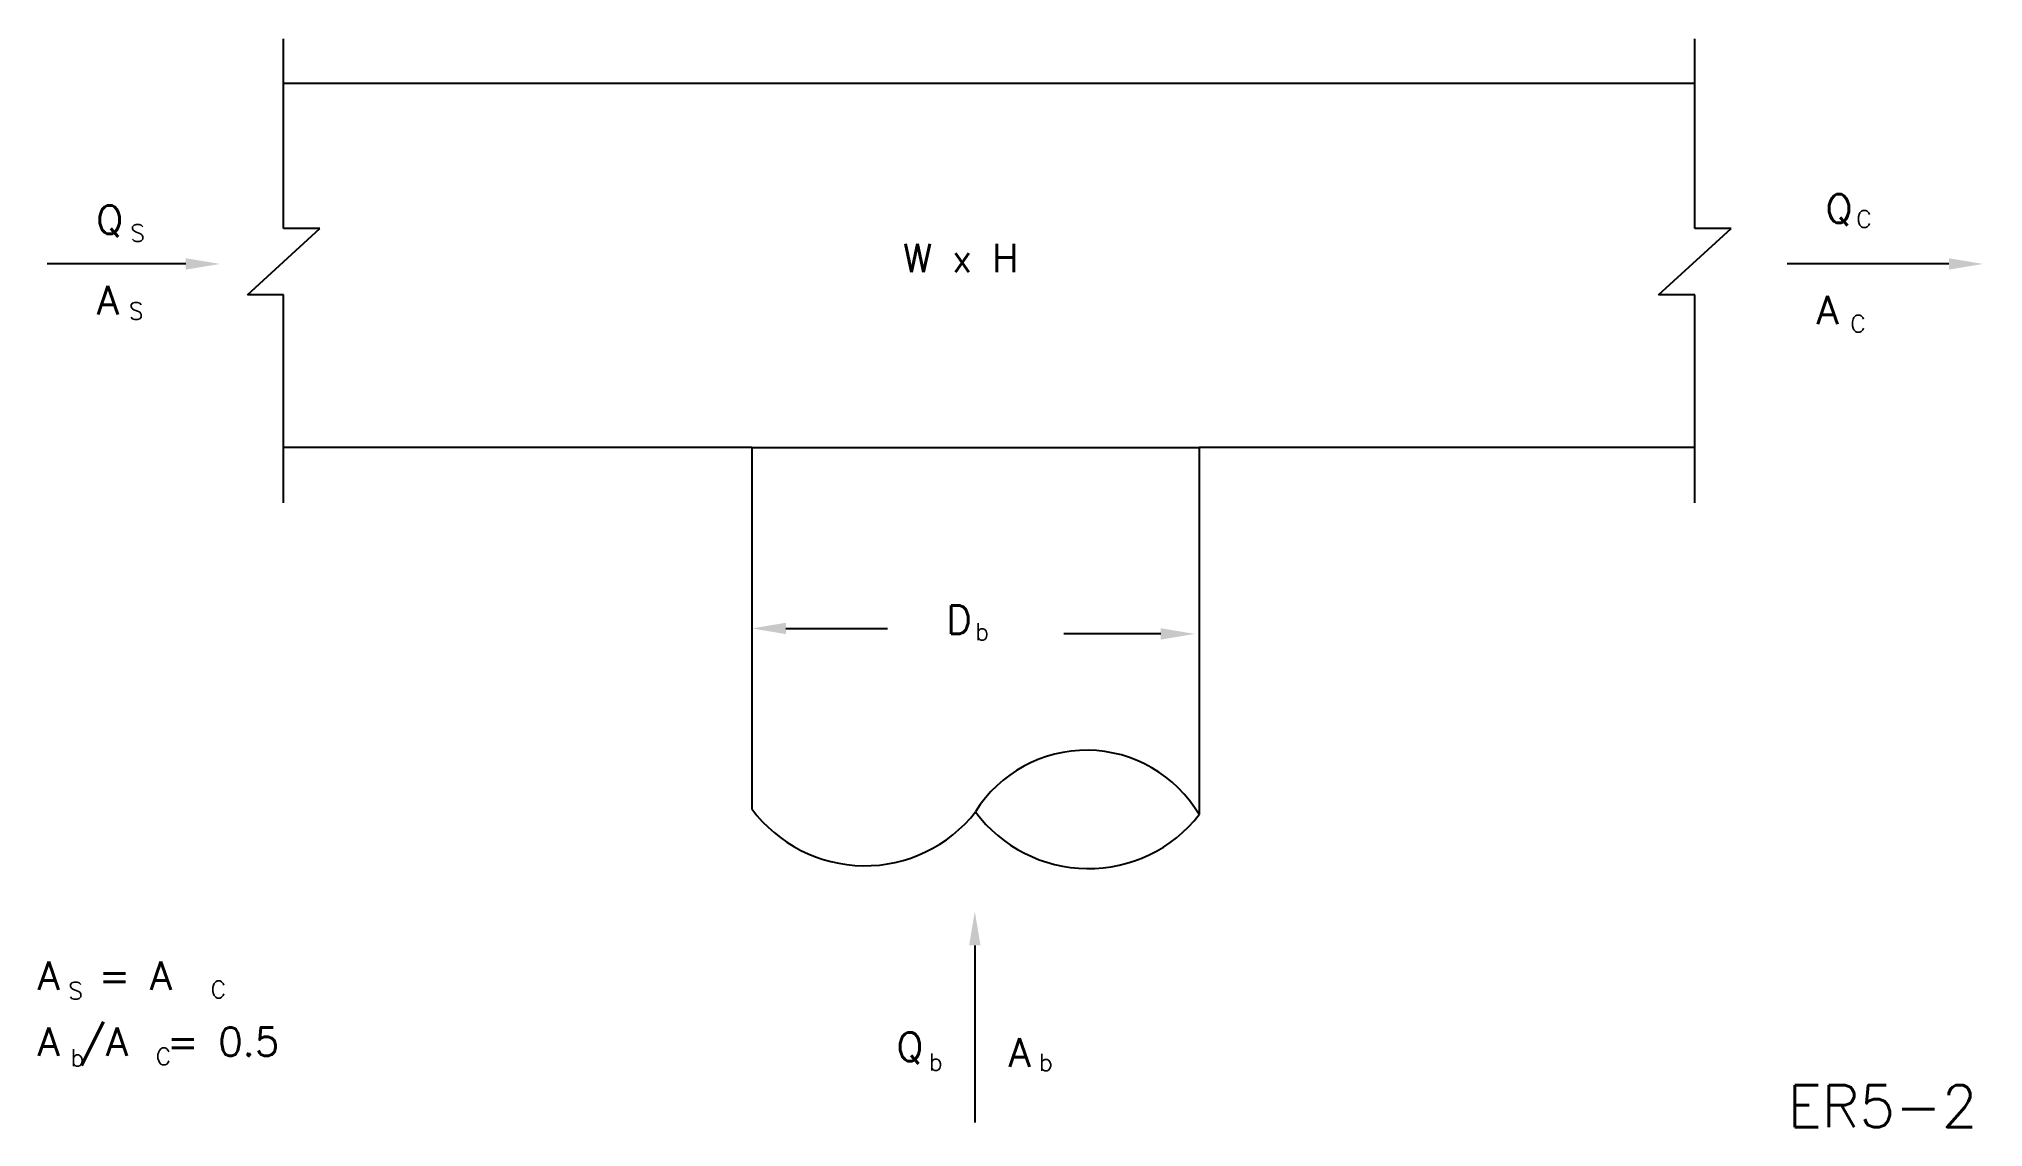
# Model space of a CAD drawing. Extents: x 0.5 to 10.8, y 2.1 to 7.9.
import ezdxf

# ---------------------------------------------------------------- set-up
doc = ezdxf.new("R2010")
doc.units = 0
doc.header["$MEASUREMENT"] = 0
doc.layers.get('0').update_dxf_attribs({"linetype": 'CONTINUOUS'})
doc.layers.add('NUMBER', color=7, linetype='CONTINUOUS')
doc.styles.add('ROMANS', font='SIMPLEX')

msp = doc.modelspace()

# ---------------------------------------------------------------- linework, layer by layer
for p, q in [((1.8, 6.882), (1.8, 7.881)), ((9.238, 6.882), (9.238, 7.881)), ((1.8, 7.648), (9.238, 7.648)), ((1.609, 6.533), (1.991, 6.882)), ((1.991, 6.882), (1.8, 6.882)), ((9.047, 6.533), (9.429, 6.882)), ((9.429, 6.882), (9.238, 6.882)), ((1.284, 6.695), (0.553, 6.695)), ((10.577, 6.695), (9.725, 6.695)), ((1.8, 6.533), (1.609, 6.533)), ((1.8, 5.436), (1.8, 6.533)), ((9.238, 6.533), (9.047, 6.533)), ((9.238, 5.436), (9.238, 6.533)), ((4.267, 5.727), (1.8, 5.727)), ((4.267, 5.727), (4.267, 3.823)), ((4.267, 5.727), (6.625, 5.727)), ((9.238, 5.727), (6.625, 5.727)), ((6.625, 5.727), (6.625, 3.793)), ((4.447, 4.774), (4.982, 4.774)), ((6.423, 4.745), (5.912, 4.745)), ((5.443, 3.103), (5.443, 2.17))]:
    msp.add_line(p, q)
for centre, radius, start, end in [((6.031, 3.443), 0.689, 30.5158, 148.0405), ((4.863, 4.265), 0.742, 216.6232, 321.9331), ((6.042, 4.25), 0.742, 216.6232, 321.9331)]:
    msp.add_arc(centre, radius, start, end)
for points in [[(1.284, 6.725), (1.284, 6.665), (1.464, 6.695)], [(10.577, 6.725), (10.577, 6.665), (10.757, 6.695)], [(4.447, 4.744), (4.447, 4.804), (4.267, 4.774)], [(6.423, 4.775), (6.423, 4.715), (6.603, 4.745)], [(5.413, 3.103), (5.473, 3.103), (5.443, 3.283)]]:
    msp.add_solid(points)

# ---------------------------------------------------------------- texts
at = {"style": 'ROMANS'}
for s, height, p in [('Q', 0.15, (0.812, 6.853)), ('Q', 0.15, (9.927, 6.912)), ('C', 0.09, (10.089, 6.887)), ('S', 0.09, (0.992, 6.813)), ('W x H', 0.15, (5.064, 6.651)), ('A', 0.15, (0.816, 6.429)), ('S', 0.09, (0.984, 6.402)), ('A', 0.15, (9.88, 6.377)), ('C', 0.09, (10.057, 6.335)), ('D', 0.15, (5.292, 4.745)), ('b', 0.09, (5.445, 4.712)), ('A  = A ', 0.15, (0.504, 2.869)), ('S', 0.09, (0.665, 2.82)), ('C', 0.09, (1.415, 2.826)), ('A /A  = 0.5', 0.15, (0.504, 2.521)), ('C', 0.09, (1.126, 2.473)), ('Q', 0.15, (5.03, 2.494)), ('A', 0.15, (5.621, 2.464)), ('b', 0.09, (0.677, 2.466)), ('b', 0.09, (5.201, 2.444)), ('b', 0.09, (5.781, 2.442))]:
    msp.add_text(s, height=height, dxfattribs=at).set_placement(p)
at = {"layer": 'NUMBER', "style": 'ROMANS'}
msp.add_text('ER5-2', height=0.22, dxfattribs=at).set_placement((9.728, 2.146))

doc.saveas('drawing.dxf')
